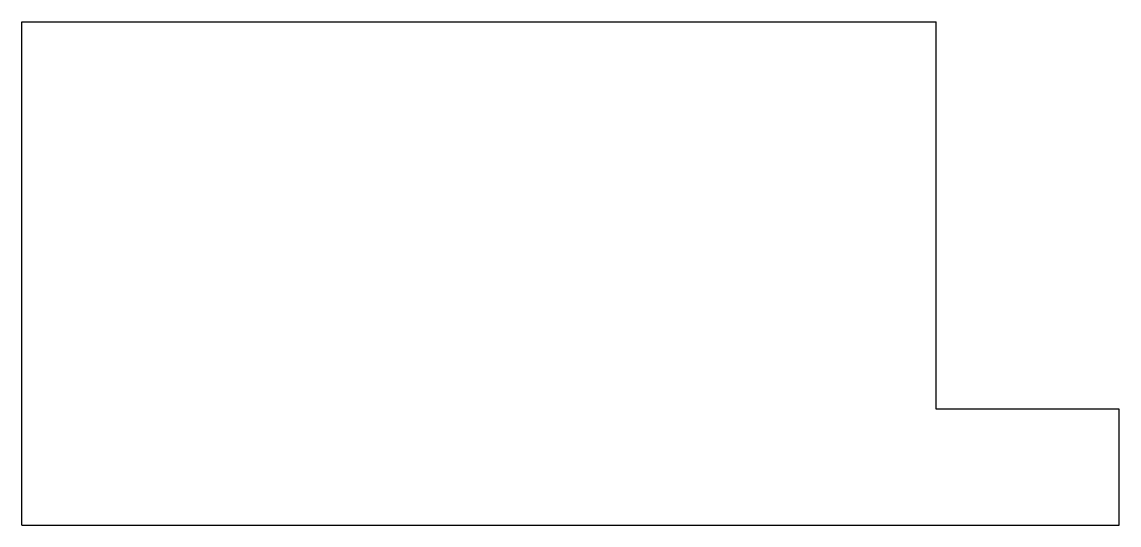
# Model space of a CAD drawing. Header units: millimetres. Extents: x -15 to 195, y -66 to -47.
# Drawn here: x -14.83 to 27.75, y -66.25 to -46.72 of the extents above; entities outside this region: 4.
import ezdxf

# ---------------------------------------------------------------- set-up
doc = ezdxf.new("R2010")
doc.units = ezdxf.units.MM

msp = doc.modelspace()

# ---------------------------------------------------------------- linework, layer by layer
for p, q in [((-14.8255, -46.72), (20.65, -46.72)), ((-14.8255, -66.25), (-14.8255, -46.72)), ((20.65, -61.75), (20.65, -46.72)), ((156.125, -48.9), (195.3255, -48.9)), ((156.125, -66.25), (156.125, -48.9)), ((195.3255, -66.25), (195.3255, -48.9)), ((27.75, -61.75), (20.65, -61.75)), ((27.75, -66.25), (27.75, -61.75)), ((-14.8255, -66.25), (27.75, -66.25)), ((156.125, -66.25), (195.3255, -66.25))]:
    msp.add_line(p, q)

doc.saveas('drawing.dxf')
